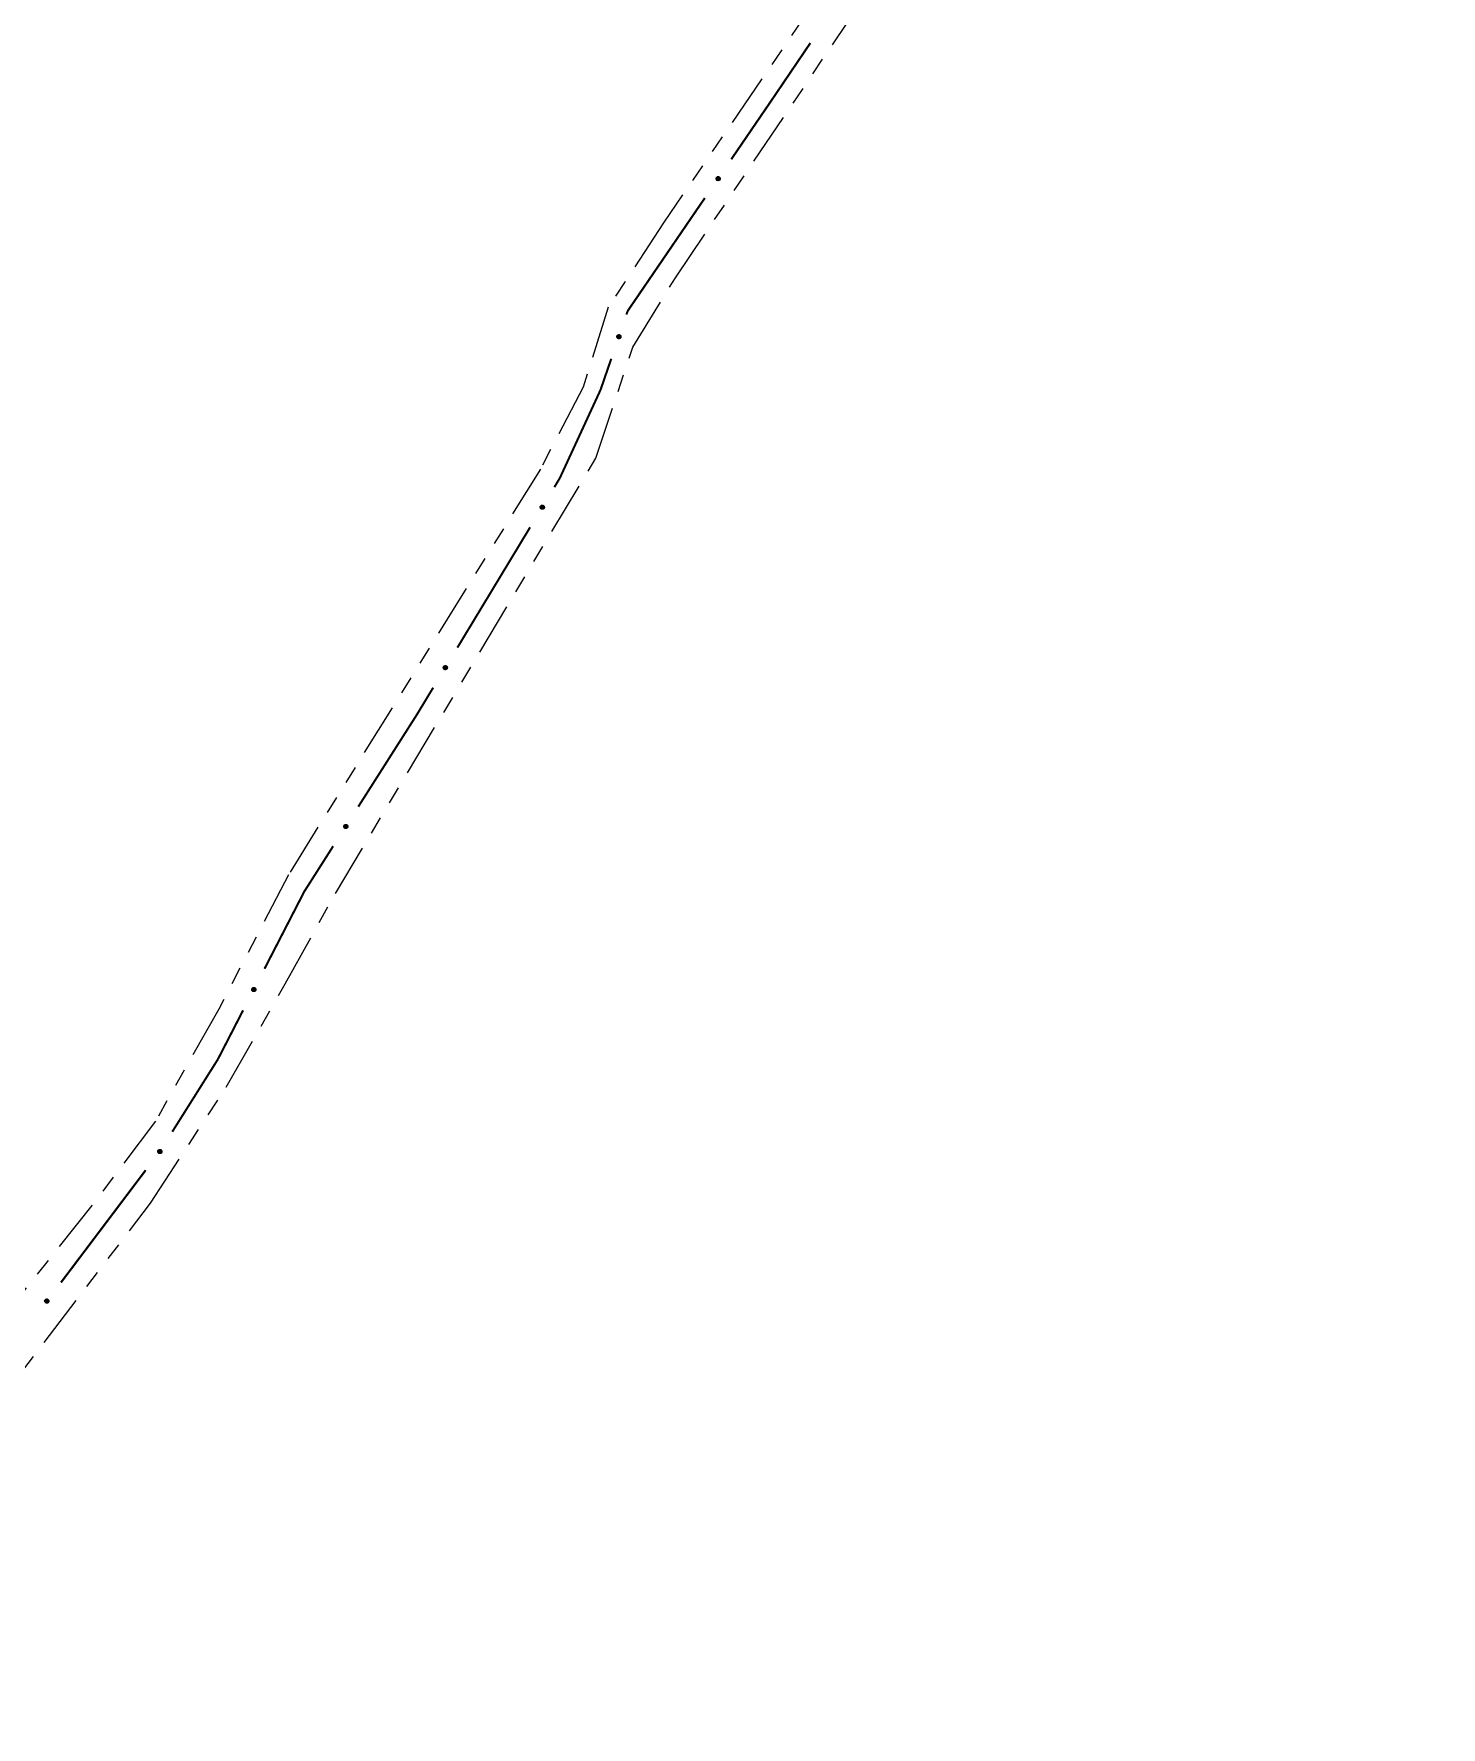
# Model space of a CAD drawing. Extents: x 210853 to 212686, y 4878863 to 4882037.
# Drawn here: x 211473.6 to 211593.7, y 4879197.4 to 4879341.9 of the extents above; entities that cross this region are included whole.
import ezdxf

# ---------------------------------------------------------------- set-up
doc = ezdxf.new("R2010")
doc.units = 0
doc.header["$LTSCALE"] = 1.5
doc.header["$MEASUREMENT"] = 0
doc.linetypes.add('TRACO_25', pattern=[8, 3, -1, 1, -1, 1, -1])
doc.layers.add('SV-EIXO-RUA-N-PAV', color=6, linetype='CONTINUOUS')
doc.layers.add('SV-RUA-NAO-PAV', color=7, linetype='CONTINUOUS')

msp = doc.modelspace()

# ---------------------------------------------------------------- linework, layer by layer
at = {"layer": 'SV-EIXO-RUA-N-PAV', "const_width": 0.18}
for points in [[(211539.841289, 4879341.137034), (211536.475544, 4879336.169966)], [(211536.419909, 4879336.087862), (211533.092072, 4879331.214958)], [(211536.475544, 4879336.169966), (211536.419909, 4879336.087862)], [(211530.836226, 4879327.911754), (211524.632648, 4879318.827943)], [(211524.632648, 4879318.827943), (211524.25012, 4879318.267813)], [(211524.25012, 4879318.267813), (211524.145446, 4879317.963605)], [(211522.84399, 4879314.181249), (211522.193263, 4879312.290072)], [(211521.932065, 4879311.530966), (211518.496955, 4879304.088229)], [(211522.193263, 4879312.290072), (211521.932065, 4879311.530966)], [(211518.454982, 4879303.997287), (211517.989577, 4879303.227151)], [(211518.496955, 4879304.088229), (211518.454982, 4879303.997287)], [(211515.920738, 4879299.803716), (211509.714223, 4879289.533411)], [(211507.645385, 4879286.109976), (211506.610965, 4879284.398259)], [(211506.285193, 4879283.859183), (211501.254597, 4879275.953961)], [(211506.610965, 4879284.398259), (211506.285193, 4879283.859183)], [(211499.107095, 4879272.579315), (211496.959593, 4879269.204669)], [(211496.959593, 4879269.204669), (211496.650777, 4879268.719386)], [(211496.650777, 4879268.719386), (211493.250546, 4879262.118937)], [(211491.418719, 4879258.563039), (211489.586893, 4879255.007141)], [(211489.586893, 4879255.007141), (211489.261976, 4879254.37642)], [(211489.261976, 4879254.37642), (211485.377497, 4879248.206953)], [(211483.104126, 4879244.920118), (211475.876622, 4879235.340807)]]:
    msp.add_lwpolyline(points, dxfattribs=at)
at = {"layer": 'SV-EIXO-RUA-N-PAV'}
for points in [[(211532.136084, 4879329.619926), (211532.145819, 4879329.571996), (211532.144385, 4879329.528813), (211532.132823, 4879329.493139), (211532.114386, 4879329.46428), (211532.092198, 4879329.43688), (211532.063733, 4879329.41419), (211532.026563, 4879329.396005), (211531.978551, 4879329.385902), (211531.93441, 4879329.390278), (211531.89883, 4879329.399743), (211531.86763, 4879329.417236), (211531.841373, 4879329.439236), (211531.818782, 4879329.469582), (211531.800721, 4879329.507431), (211531.79173, 4879329.555955), (211531.793426, 4879329.598281), (211531.805516, 4879329.632493), (211531.823301, 4879329.663747), (211531.846288, 4879329.691449), (211531.874358, 4879329.713561), (211531.912499, 4879329.731677), (211531.960509, 4879329.739916), (211532.002744, 4879329.738706), (211532.037116, 4879329.7271), (211532.067492, 4879329.708898), (211532.095245, 4879329.686978), (211532.119244, 4879329.659315), (211532.136084, 4879329.619926)], [(211523.645558, 4879316.172474), (211523.667628, 4879316.128828), (211523.677671, 4879316.086804), (211523.675959, 4879316.049342), (211523.665815, 4879316.016633), (211523.651668, 4879315.984339), (211523.630221, 4879315.954926), (211523.599187, 4879315.927555), (211523.55556, 4879315.905108), (211523.511834, 4879315.897649), (211523.475017, 4879315.897362), (211523.440301, 4879315.905976), (211523.409159, 4879315.920245), (211523.379344, 4879315.943533), (211523.351912, 4879315.975254), (211523.330403, 4879316.019669), (211523.320839, 4879316.060936), (211523.323446, 4879316.097127), (211523.332327, 4879316.131974), (211523.347165, 4879316.16477), (211523.368384, 4879316.193521), (211523.400372, 4879316.221083), (211523.444491, 4879316.241732), (211523.485541, 4879316.25174), (211523.521759, 4879316.249642), (211523.555869, 4879316.240126), (211523.588432, 4879316.22633), (211523.618896, 4879316.206003), (211523.645558, 4879316.172474)], [(211517.123684, 4879301.581469), (211517.136067, 4879301.534155), (211517.137035, 4879301.490958), (211517.127472, 4879301.454697), (211517.110667, 4879301.424858), (211517.090035, 4879301.396267), (211517.062876, 4879301.372031), (211517.026773, 4879301.351809), (211516.979397, 4879301.339054), (211516.93508, 4879301.340971), (211516.899029, 4879301.348445), (211516.866906, 4879301.364177), (211516.839467, 4879301.384684), (211516.815225, 4879301.413729), (211516.795089, 4879301.450516), (211516.783416, 4879301.498465), (211516.782758, 4879301.54082), (211516.792929, 4879301.57565), (211516.808949, 4879301.607845), (211516.830362, 4879301.636781), (211516.85716, 4879301.660418), (211516.894235, 4879301.680625), (211516.941713, 4879301.691519), (211516.98395, 4879301.692658), (211517.018914, 4879301.682979), (211517.050255, 4879301.666493), (211517.079182, 4879301.646149), (211517.104682, 4879301.619861), (211517.123684, 4879301.581469)], [(211508.84833, 4879287.887729), (211508.860713, 4879287.840414), (211508.861681, 4879287.797218), (211508.852118, 4879287.760957), (211508.835313, 4879287.731118), (211508.814682, 4879287.702527), (211508.787522, 4879287.678291), (211508.751419, 4879287.658069), (211508.704043, 4879287.645314), (211508.659727, 4879287.647231), (211508.623675, 4879287.654704), (211508.591552, 4879287.670437), (211508.564114, 4879287.690944), (211508.539871, 4879287.719989), (211508.519736, 4879287.756776), (211508.508063, 4879287.804724), (211508.507404, 4879287.84708), (211508.517575, 4879287.88191), (211508.533596, 4879287.914105), (211508.555008, 4879287.943041), (211508.581806, 4879287.966678), (211508.618881, 4879287.986885), (211508.666359, 4879287.997779), (211508.708596, 4879287.998918), (211508.74356, 4879287.989239), (211508.774901, 4879287.972753), (211508.803829, 4879287.952409), (211508.829328, 4879287.926121), (211508.84833, 4879287.887729)], [(211500.350856, 4879274.328756), (211500.362141, 4879274.281168), (211500.362108, 4879274.23796), (211500.351709, 4879274.20193), (211500.334218, 4879274.172488), (211500.312931, 4879274.144383), (211500.285217, 4879274.120782), (211500.248656, 4879274.1014), (211500.200997, 4879274.089745), (211500.156737, 4879274.092687), (211500.120869, 4879274.100992), (211500.089118, 4879274.117464), (211500.062161, 4879274.1386), (211500.038598, 4879274.168198), (211500.019319, 4879274.205441), (211500.008758, 4879274.253647), (211500.009081, 4879274.296007), (211500.020054, 4879274.330592), (211500.036816, 4879274.362408), (211500.058892, 4879274.390841), (211500.08623, 4879274.413851), (211500.123763, 4879274.433195), (211500.17148, 4879274.442987), (211500.213732, 4879274.443148), (211500.248463, 4879274.432663), (211500.279413, 4879274.415456), (211500.307863, 4879274.394448), (211500.332747, 4879274.367578), (211500.350856, 4879274.328756)], [(211492.498291, 4879260.418304), (211492.513855, 4879260.371939), (211492.517751, 4879260.328907), (211492.51067, 4879260.292081), (211492.495928, 4879260.261171), (211492.477284, 4879260.231246), (211492.451831, 4879260.205224), (211492.417183, 4879260.182599), (211492.370781, 4879260.166659), (211492.326437, 4879260.165566), (211492.289962, 4879260.170576), (211492.256845, 4879260.184093), (211492.228079, 4879260.202691), (211492.201922, 4879260.230025), (211492.179337, 4879260.265361), (211492.164438, 4879260.312407), (211492.160908, 4879260.354621), (211492.168692, 4879260.39006), (211492.182492, 4879260.423268), (211492.201892, 4879260.45359), (211492.227025, 4879260.47899), (211492.262644, 4879260.501666), (211492.309273, 4879260.515756), (211492.351336, 4879260.519757), (211492.386876, 4879260.512473), (211492.419263, 4879260.498151), (211492.449504, 4879260.479816), (211492.476728, 4879260.455319), (211492.498291, 4879260.418304)], [(211484.483122, 4879246.565065), (211484.490585, 4879246.51673), (211484.487116, 4879246.473662), (211484.473883, 4879246.438573), (211484.454105, 4879246.410616), (211484.430649, 4879246.384293), (211484.401146, 4879246.362972), (211484.363159, 4879246.346561), (211484.314724, 4879246.338733), (211484.270838, 4879246.345187), (211484.235744, 4879246.35632), (211484.205404, 4879246.375265), (211484.180215, 4879246.398479), (211484.159081, 4879246.429858), (211484.142826, 4879246.468517), (211484.136134, 4879246.51741), (211484.139825, 4879246.55961), (211484.153515, 4879246.593213), (211484.172755, 4879246.623594), (211484.197023, 4879246.65018), (211484.226105, 4879246.670943), (211484.265057, 4879246.687239), (211484.313403, 4879246.693205), (211484.355534, 4879246.690004), (211484.38932, 4879246.676789), (211484.418804, 4879246.657174), (211484.445491, 4879246.63397), (211484.468159, 4879246.605204), (211484.483122, 4879246.565065)], [(211474.83067, 4879233.801523), (211474.836973, 4879233.753022), (211474.832472, 4879233.710049), (211474.818403, 4879233.675288), (211474.79796, 4879233.647813), (211474.773881, 4879233.622059), (211474.743875, 4879233.601451), (211474.705506, 4879233.585955), (211474.656897, 4879233.57929), (211474.613179, 4879233.586794), (211474.578362, 4879233.598764), (211474.548484, 4879233.618431), (211474.523858, 4879233.642242), (211474.503482, 4879233.674118), (211474.488158, 4879233.713155), (211474.482639, 4879233.762195), (211474.48734, 4879233.804294), (211474.501832, 4879233.837559), (211474.521794, 4879233.86747), (211474.546692, 4879233.893468), (211474.576263, 4879233.913528), (211474.615595, 4879233.928886), (211474.664069, 4879233.933691), (211474.706111, 4879233.929482), (211474.739571, 4879233.915461), (211474.768577, 4879233.895146), (211474.794701, 4879233.871309), (211474.816673, 4879233.842009), (211474.83067, 4879233.801523)]]:
    msp.add_lwpolyline(points, close=True, dxfattribs=at)
for points in [[(211531.874358, 4879329.713561), (211531.79173, 4879329.555955)], [(211531.846288, 4879329.691449), (211531.793426, 4879329.598281)], [(211531.8584, 4879329.698563), (211531.795793, 4879329.582692)], [(211531.892287, 4879329.716729), (211531.800218, 4879329.538361)], [(211531.912499, 4879329.731677), (211531.800721, 4879329.507431)], [(211531.935601, 4879329.731763), (211531.811046, 4879329.491309)], [(211531.960509, 4879329.739916), (211531.818782, 4879329.469582)], [(211531.979575, 4879329.738084), (211531.831879, 4879329.458906)], [(211532.002744, 4879329.738706), (211531.841373, 4879329.439236)], [(211532.017337, 4879329.730471), (211531.855789, 4879329.431011)], [(211532.037116, 4879329.7271), (211531.86763, 4879329.417236)], [(211532.050482, 4879329.716097), (211531.882063, 4879329.411415)], [(211532.067492, 4879329.708898), (211531.89883, 4879329.399743)], [(211532.080137, 4879329.694193), (211531.920898, 4879329.398113)], [(211532.095245, 4879329.686978), (211531.93441, 4879329.390278)], [(211532.10446, 4879329.66932), (211531.95943, 4879329.391627)], [(211532.119244, 4879329.659315), (211531.978551, 4879329.385902)], [(211532.125705, 4879329.63994), (211532.002991, 4879329.394925)], [(211532.136084, 4879329.619926), (211532.026563, 4879329.396005)], [(211532.140326, 4879329.593603), (211532.048971, 4879329.411442)], [(211532.145819, 4879329.571996), (211532.063733, 4879329.41419)], [(211532.145108, 4879329.547376), (211532.082143, 4879329.433402)], [(211532.144385, 4879329.528813), (211532.092198, 4879329.43688)], [(211523.347165, 4879316.16477), (211523.320839, 4879316.060936)], [(211523.356964, 4879316.174835), (211523.327246, 4879316.046529)], [(211523.368384, 4879316.193521), (211523.330403, 4879316.019669)], [(211523.384837, 4879316.20132), (211523.343242, 4879316.004949)], [(211523.400372, 4879316.221083), (211523.351912, 4879315.975254)], [(211523.422629, 4879316.227279), (211523.366134, 4879315.962439)], [(211523.444491, 4879316.241732), (211523.379344, 4879315.943533)], [(211523.463363, 4879316.24501), (211523.394798, 4879315.936703)], [(211523.485541, 4879316.25174), (211523.409159, 4879315.920245)], [(211523.501794, 4879316.247659), (211523.425237, 4879315.916128)], [(211523.521759, 4879316.249642), (211523.440301, 4879315.905976)], [(211523.537561, 4879316.242568), (211523.45576, 4879315.904182)], [(211523.555869, 4879316.240126), (211523.475017, 4879315.897362)], [(211523.571954, 4879316.22929), (211523.49673, 4879315.901629)], [(211523.588432, 4879316.22633), (211523.511834, 4879315.897649)], [(211523.601992, 4879316.21174), (211523.535605, 4879315.905569)], [(211523.618896, 4879316.206003), (211523.55556, 4879315.905108)], [(211523.630253, 4879316.189028), (211523.576741, 4879315.920276)], [(211523.645558, 4879316.172474), (211523.599187, 4879315.927555)], [(211523.656613, 4879316.148211), (211523.616712, 4879315.948371)], [(211523.667628, 4879316.128828), (211523.630221, 4879315.954926)], [(211523.673456, 4879316.104897), (211523.642892, 4879315.978324)], [(211523.677671, 4879316.086804), (211523.651668, 4879315.984339)], [(211516.830362, 4879301.636781), (211516.782758, 4879301.54082)], [(211516.85716, 4879301.660418), (211516.783416, 4879301.498465)], [(211516.84206, 4879301.644557), (211516.785987, 4879301.525387)], [(211516.874886, 4879301.664578), (211516.792868, 4879301.48137)], [(211516.894235, 4879301.680625), (211516.795089, 4879301.450516)], [(211516.917297, 4879301.681995), (211516.806294, 4879301.434993)], [(211516.941713, 4879301.691519), (211516.815225, 4879301.413729)], [(211516.960852, 4879301.690749), (211516.828895, 4879301.403797)], [(211516.98395, 4879301.692658), (211516.839467, 4879301.384684)], [(211516.998979, 4879301.685246), (211516.854318, 4879301.377273)], [(211517.018914, 4879301.682979), (211516.866906, 4879301.364177)], [(211517.032871, 4879301.672736), (211516.88164, 4879301.359167)], [(211517.050255, 4879301.666493), (211516.899029, 4879301.348445)], [(211517.063697, 4879301.652513), (211516.921154, 4879301.348043)], [(211517.079182, 4879301.646149), (211516.93508, 4879301.340971)], [(211517.089364, 4879301.62903), (211516.959986, 4879301.343708)], [(211517.104682, 4879301.619861), (211516.979397, 4879301.339054)], [(211517.112209, 4879301.600876), (211517.003297, 4879301.349421)], [(211517.123684, 4879301.581469), (211517.026773, 4879301.351809)], [(211517.129382, 4879301.555423), (211517.048289, 4879301.368468)], [(211517.136067, 4879301.534155), (211517.062876, 4879301.372031)], [(211517.136725, 4879301.509533), (211517.08019, 4879301.392236)], [(211517.137035, 4879301.490958), (211517.090035, 4879301.396267)], [(211508.555008, 4879287.943041), (211508.507404, 4879287.84708)], [(211508.581806, 4879287.966678), (211508.508063, 4879287.804724)], [(211508.566706, 4879287.950816), (211508.510633, 4879287.831646)], [(211508.599532, 4879287.970838), (211508.517514, 4879287.78763)], [(211508.618881, 4879287.986885), (211508.519736, 4879287.756776)], [(211508.641944, 4879287.988254), (211508.53094, 4879287.741252)], [(211508.666359, 4879287.997779), (211508.539871, 4879287.719989)], [(211508.685498, 4879287.997009), (211508.553541, 4879287.710057)], [(211508.708596, 4879287.998918), (211508.564114, 4879287.690944)], [(211508.723625, 4879287.991506), (211508.578964, 4879287.683533)], [(211508.74356, 4879287.989239), (211508.591552, 4879287.670437)], [(211508.757518, 4879287.978996), (211508.606287, 4879287.665427)], [(211508.774901, 4879287.972753), (211508.623675, 4879287.654704)], [(211508.788344, 4879287.958773), (211508.6458, 4879287.654303)], [(211508.803829, 4879287.952409), (211508.659727, 4879287.647231)], [(211508.814011, 4879287.93529), (211508.684633, 4879287.649968)], [(211508.829328, 4879287.926121), (211508.704043, 4879287.645314)], [(211508.836855, 4879287.907136), (211508.727944, 4879287.655681)], [(211508.84833, 4879287.887729), (211508.751419, 4879287.658069)], [(211508.854028, 4879287.861683), (211508.772935, 4879287.674728)], [(211508.860713, 4879287.840414), (211508.787522, 4879287.678291)], [(211508.861371, 4879287.815792), (211508.804836, 4879287.698496)], [(211508.861681, 4879287.797218), (211508.814682, 4879287.702527)], [(211500.08623, 4879274.413851), (211500.008758, 4879274.253647)], [(211500.058892, 4879274.390841), (211500.009081, 4879274.296007)], [(211500.070767, 4879274.398343), (211500.011951, 4879274.280503)], [(211500.104047, 4879274.4176), (211500.017812, 4879274.236339)], [(211500.123763, 4879274.433195), (211500.019319, 4879274.205441)], [(211500.14685, 4879274.43403), (211500.030161, 4879274.189663)], [(211500.17148, 4879274.442987), (211500.038598, 4879274.168198)], [(211500.190596, 4879274.441775), (211500.052034, 4879274.157953)], [(211500.213732, 4879274.443148), (211500.062161, 4879274.1386)], [(211500.228585, 4879274.435391), (211500.076837, 4879274.130847)], [(211500.248463, 4879274.432663), (211500.089118, 4879274.117464)], [(211500.262179, 4879274.4221), (211500.103733, 4879274.112114)], [(211500.279413, 4879274.415456), (211500.120869, 4879274.100992)], [(211500.292529, 4879274.401169), (211500.142978, 4879274.100079)], [(211500.307863, 4879274.394448), (211500.156737, 4879274.092687)], [(211500.317646, 4879274.377098), (211500.1817, 4879274.094846)], [(211500.332747, 4879274.367578), (211500.200997, 4879274.089745)], [(211500.339833, 4879274.348423), (211500.225132, 4879274.099556)], [(211500.350856, 4879274.328756), (211500.248656, 4879274.1014)], [(211500.355949, 4879274.302585), (211500.270552, 4879274.117556)], [(211500.362141, 4879274.281168), (211500.285217, 4879274.120782)], [(211500.362229, 4879274.256537), (211500.302994, 4879274.14058)], [(211500.362108, 4879274.23796), (211500.312931, 4879274.144383)], [(211492.201892, 4879260.45359), (211492.160908, 4879260.354621)], [(211492.227025, 4879260.47899), (211492.164438, 4879260.312407)], [(211492.213036, 4879260.462141), (211492.165176, 4879260.339441)], [(211492.244427, 4879260.484343), (211492.175028, 4879260.295993)], [(211492.262644, 4879260.501666), (211492.179337, 4879260.265361)], [(211492.28556, 4879260.504597), (211492.191569, 4879260.250633)], [(211492.309273, 4879260.515756), (211492.201922, 4879260.230025)], [(211492.32842, 4879260.516286), (211492.216234, 4879260.221043)], [(211492.351336, 4879260.519757), (211492.228079, 4879260.202691)], [(211492.366833, 4879260.513382), (211492.243398, 4879260.196304)], [(211492.386876, 4879260.512473), (211492.256845, 4879260.184093)], [(211492.401496, 4879260.5032), (211492.271886, 4879260.180094)], [(211492.419263, 4879260.498151), (211492.289962, 4879260.170576)], [(211492.433623, 4879260.485115), (211492.312063, 4879260.171676)], [(211492.449504, 4879260.479816), (211492.326437, 4879260.165566)], [(211492.460824, 4879260.463427), (211492.3511, 4879260.169985)], [(211492.476728, 4879260.455319), (211492.370781, 4879260.166659)], [(211492.485525, 4879260.436888), (211492.393924, 4879260.178624)], [(211492.498291, 4879260.418304), (211492.417183, 4879260.182599)], [(211492.505743, 4879260.392704), (211492.437519, 4879260.200679)], [(211492.513855, 4879260.371939), (211492.451831, 4879260.205224)], [(211492.516182, 4879260.347418), (211492.467734, 4879260.226557)], [(211492.517751, 4879260.328907), (211492.477284, 4879260.231246)], [(211484.226105, 4879246.670943), (211484.136134, 4879246.51741)], [(211484.197023, 4879246.65018), (211484.139825, 4879246.55961)], [(211484.209457, 4879246.656714), (211484.141453, 4879246.543926)], [(211484.265057, 4879246.687239), (211484.142826, 4879246.468517)], [(211484.244164, 4879246.673262), (211484.143782, 4879246.499436)], [(211484.288139, 4879246.686235), (211484.152378, 4879246.451926)], [(211484.313403, 4879246.693205), (211484.159081, 4879246.429858)], [(211484.332361, 4879246.690475), (211484.171659, 4879246.418576)], [(211484.355534, 4879246.690004), (211484.180215, 4879246.398479)], [(211484.369723, 4879246.681089), (211484.194227, 4879246.389583)], [(211484.38932, 4879246.676789), (211484.205404, 4879246.375265)], [(211484.402153, 4879246.665168), (211484.219547, 4879246.36877)], [(211484.418804, 4879246.657174), (211484.235744, 4879246.35632)], [(211484.430741, 4879246.641889), (211484.257711, 4879246.353651)], [(211484.445491, 4879246.63397), (211484.270838, 4879246.345187)], [(211484.453863, 4879246.615896), (211484.295894, 4879246.345354)], [(211484.468159, 4879246.605204), (211484.314724, 4879246.338733)], [(211484.473699, 4879246.585547), (211484.339562, 4879246.346593)], [(211484.483122, 4879246.565065), (211484.363159, 4879246.346561)], [(211484.486117, 4879246.538571), (211484.38627, 4879246.360923)], [(211484.490585, 4879246.51673), (211484.401146, 4879246.362972)], [(211484.488713, 4879246.49217), (211484.420442, 4879246.381293)], [(211484.487116, 4879246.473662), (211484.430649, 4879246.384293)], [(211474.576263, 4879233.913528), (211474.482639, 4879233.762195)], [(211474.546692, 4879233.893468), (211474.48734, 4879233.804294)], [(211474.615595, 4879233.928886), (211474.488158, 4879233.713155)], [(211474.559279, 4879233.899702), (211474.488592, 4879233.788576)], [(211474.594372, 4879233.915413), (211474.489854, 4879233.744043)], [(211474.638645, 4879233.927329), (211474.49731, 4879233.69634)], [(211474.664069, 4879233.933691), (211474.503482, 4879233.674118)], [(211474.682957, 4879233.930508), (211474.515786, 4879233.662538)], [(211474.706111, 4879233.929482), (211474.523858, 4879233.642242)], [(211474.720083, 4879233.92023), (211474.537653, 4879233.633013)], [(211474.739571, 4879233.915461), (211474.548484, 4879233.618431)], [(211474.752122, 4879233.903536), (211474.562468, 4879233.611599)], [(211474.768577, 4879233.895146), (211474.578362, 4879233.598764)], [(211474.780144, 4879233.879579), (211474.600258, 4879233.595569)], [(211474.794701, 4879233.871309), (211474.613179, 4879233.586794)], [(211474.802637, 4879233.85304), (211474.638231, 4879233.58636)], [(211474.816673, 4879233.842009), (211474.656897, 4879233.57929)], [(211474.82174, 4879233.822224), (211474.681917, 4879233.586553)], [(211474.83067, 4879233.801523), (211474.705506, 4879233.585955)], [(211474.83303, 4879233.774964), (211474.728955, 4879233.59976)], [(211474.836973, 4879233.753022), (211474.743875, 4879233.601451)], [(211474.834513, 4879233.728514), (211474.763605, 4879233.619305)], [(211474.832472, 4879233.710049), (211474.773881, 4879233.622059)]]:
    msp.add_lwpolyline(points, dxfattribs=at)
at = {"layer": 'SV-RUA-NAO-PAV', "linetype": 'TRACO_25'}
for points in [[(211593.684641, 4879426.76108, 13.795131), (211562.775304, 4879377.714451, 13.795131), (211527.31917, 4879325.803942, 13.764685), (211522.589163, 4879318.604076, 13.764685), (211520.445512, 4879311.756771, 13.795131), (211516.803935, 4879304.777929, 13.825577), (211495.30033, 4879270.149932, 13.856023), (211489.344134, 4879258.681866, 13.886469), (211483.956207, 4879249.123016, 13.937212), (211478.517151, 4879241.922377, 14.008253), (211440.911564, 4879194.606148, 14.008253)], [(211533.120178, 4879150.928785, 15.601592), (211470.792271, 4879122.688979, 13.845874), (211457.94784, 4879117.58133, 13.825577), (211444.34771, 4879114.338884, 13.744388), (211434.871003, 4879113.169411, 13.724091), (211426.141686, 4879115.168424, 13.724091), (211415.622986, 4879120.67291, 13.510968), (211398.894568, 4879130.666821, 12.638184), (211398.729145, 4879133.435111, 13.094873), (211399.556818, 4879135.83425, 13.11517), (211401.881936, 4879139.314228, 13.11517), (211421.710757, 4879164.03791, 13.11517), (211425.127673, 4879168.298311, 13.11517), (211467.143174, 4879220.685583, 13.815428), (211483.510366, 4879242.107685, 13.967658), (211489.986656, 4879252.017464, 14.02855), (211495.005454, 4879260.836455, 14.048847), (211499.295786, 4879268.55546, 13.754537), (211521.537123, 4879305.702411, 13.927063), (211524.68809, 4879315.178882, 13.927063), (211528.320222, 4879321.088499, 13.916915), (211570.332266, 4879383.448477, 13.774834), (211593.684423, 4879420.456965, 13.6429)]]:
    msp.add_polyline3d(points, dxfattribs=at)

doc.saveas('drawing.dxf')
